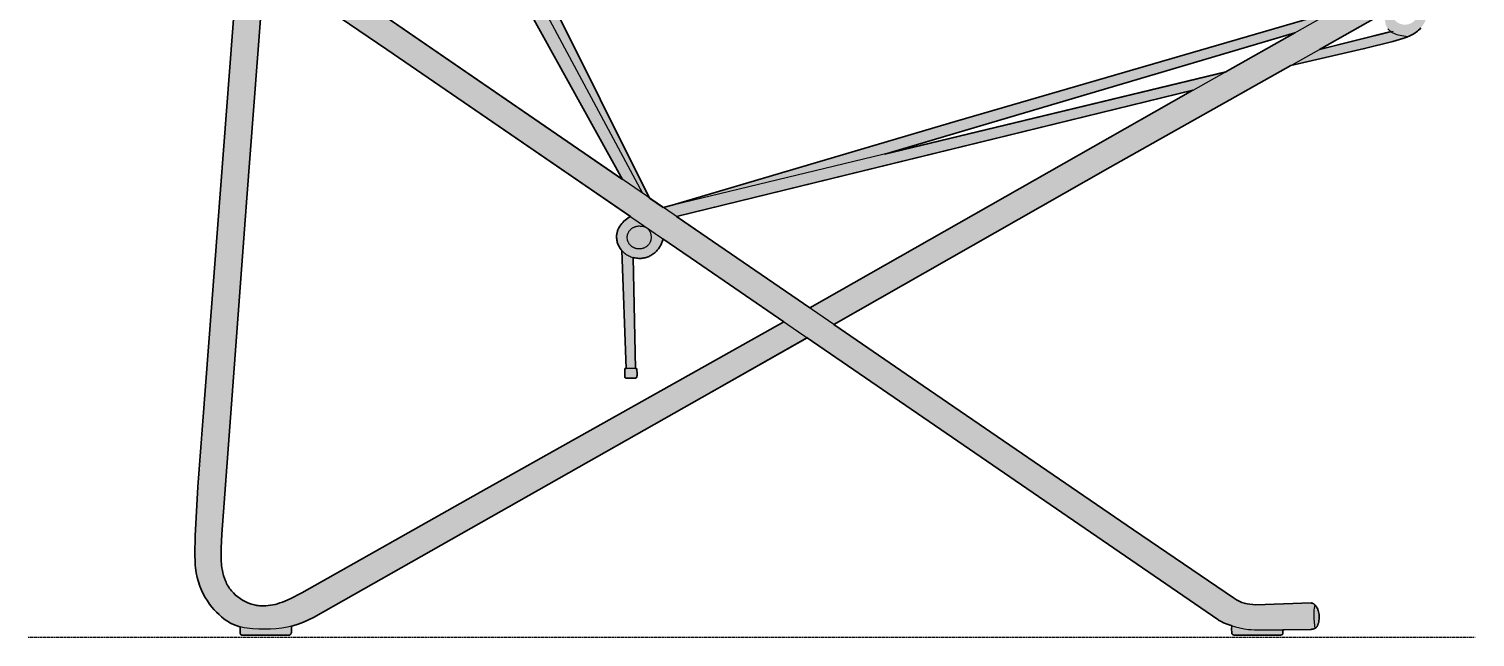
# Model space of a CAD drawing. Header units: millimetres. Extents: x 0 to 1881, y -1115 to 723.
# Drawn here: x 1022 to 1881, y 0 to 361 of the extents above; entities that cross this region are included whole.
import ezdxf

# ---------------------------------------------------------------- set-up
doc = ezdxf.new("R2010")
doc.units = ezdxf.units.MM
doc.linetypes.add('Dots', pattern=[1, 0, -1])
doc.layers.add('Blocks', color=7, linetype='Continuous')
doc.layers.add('Blocks$Fill', color=7, linetype='Continuous', true_color=0xffffff)
for name, color, linetype, lineweight, true_color in [('Blocks$Inner', 7, 'Continuous', 25, 0x007f00), ('Blocks$Outline', 7, 'Continuous', 35, 0xff3f3f), ('Groud', 7, 'Dots', 25, 0x243775)]:
    doc.layers.add(name, color=color, linetype=linetype, lineweight=lineweight, true_color=true_color)

# ---------------------------------------------------------------- blocks, each defined once
blk = doc.blocks.new('PK4 Lounge Chair Side')
at = {"layer": 'Blocks$Fill'}
h = blk.add_hatch(color=256, dxfattribs=at)
h.paths.add_polyline_path([(824.13, 381.38), (840.16, 390.36), (840.68, 390.68), (841.13, 390.99), (841.53, 391.29), (841.88, 391.59), (842.04, 391.73), (842.18, 391.88), (842.31, 392.02), (842.43, 392.16), (842.54, 392.3), (842.64, 392.43), (842.73, 392.57), (842.81, 392.71), (842.88, 392.84), (842.94, 392.97), (842.99, 393.11), (843.04, 393.24), (843.08, 393.37), (843.11, 393.5), (843.14, 393.63), (843.16, 393.76), (843.17, 393.89), (843.18, 394.02), (843.19, 394.27), (843.18, 394.55), (843.15, 394.87), (843.1, 395.21), (843.03, 395.6), (842.94, 396.01), (842.81, 396.46), (842.66, 396.93), (842.49, 397.42), (842.28, 397.94), (842.04, 398.48), (841.76, 399.04), (841.46, 399.62), (841.11, 400.21), (840.73, 400.81), (840.3, 401.43), (839.84, 402.06), (838.91, 403.19), (838.48, 403.66), (838.07, 404.08), (837.68, 404.44), (837.3, 404.75), (837.12, 404.88), (836.94, 405), (836.76, 405.11), (836.58, 405.2), (836.41, 405.29), (836.23, 405.36), (836.06, 405.42), (835.9, 405.47), (835.73, 405.51), (835.56, 405.53), (835.4, 405.55), (835.23, 405.55), (835.07, 405.55), (834.9, 405.54), (834.73, 405.51), (834.57, 405.48), (834.4, 405.44), (834.23, 405.39), (834.07, 405.33), (833.89, 405.26), (773.75, 371.3), (382.15, 256.53), (376.86, 255.26), (368.73, 260.83), (161.27, 676.96), (164.48, 719.35), (164.48, 719.38), (164.48, 719.41), (164.48, 719.44), (164.48, 719.47), (164.48, 719.5), (164.48, 719.53), (164.48, 719.56), (164.47, 719.59), (164.46, 719.62), (164.46, 719.65), (164.45, 719.68), (164.44, 719.71), (164.41, 719.78), (164.39, 719.84), (164.35, 719.91), (164.31, 719.97), (164.27, 720.04), (164.22, 720.11), (164.17, 720.17), (164.12, 720.24), (163.99, 720.38), (163.85, 720.51), (163.69, 720.65), (163.51, 720.78), (163.32, 720.92), (163.12, 721.05), (162.9, 721.18), (162.42, 721.44), (161.89, 721.68), (161.31, 721.9), (160.7, 722.1), (160.05, 722.27), (159.36, 722.41), (158.65, 722.52), (157.91, 722.58), (157.16, 722.61), (154.26, 722.59), (153.6, 722.56), (152.97, 722.5), (152.38, 722.42), (152.1, 722.36), (151.82, 722.3), (151.56, 722.23), (151.31, 722.15), (151.07, 722.06), (150.85, 721.95), (150.74, 721.9), (150.63, 721.84), (150.53, 721.77), (150.43, 721.71), (150.34, 721.64), (150.25, 721.56), (150.16, 721.49), (150.07, 721.41), (149.99, 721.32), (149.91, 721.23), (149.84, 721.14), (149.77, 721.05), (149.7, 720.95), (149.64, 720.84), (149.58, 720.73), (149.52, 720.62), (149.47, 720.5), (149.43, 720.38), (149.38, 720.26), (149.34, 720.13), (149.31, 719.99), (149.28, 719.85), (149.23, 719.56), (147.52, 698.04), (146.86, 698.85), (146.54, 699.22), (146.2, 699.57), (145.83, 699.91), (145.63, 700.07), (145.43, 700.23), (145.21, 700.38), (144.99, 700.52), (144.75, 700.66), (144.5, 700.79), (144.24, 700.91), (143.96, 701.02), (143.67, 701.12), (143.36, 701.21), (143.04, 701.29), (142.7, 701.36), (142.34, 701.42), (141.96, 701.47), (141.56, 701.5), (141.14, 701.52), (140.24, 701.52), (139.25, 701.47), (138.16, 701.35), (137.59, 701.26), (137.01, 701.15), (136.44, 701.02), (135.87, 700.86), (135.31, 700.68), (134.75, 700.48), (134.2, 700.25), (133.65, 700.01), (133.12, 699.74), (132.6, 699.44), (132.09, 699.12), (131.59, 698.78), (131.11, 698.42), (130.65, 698.03), (130.21, 697.62), (129.78, 697.18), (129.38, 696.72), (129.01, 696.24), (128.65, 695.73), (128.32, 695.2), (128.03, 694.64), (127.76, 694.06), (127.52, 693.46), (127.31, 692.83), (127.13, 692.17), (127, 691.49), (126.89, 690.79), (126.83, 690.06), (126.8, 689.31), (126.82, 688.53), (126.88, 687.73), (126.98, 686.9), (127.34, 684.95), (127.83, 682.94), (128.44, 680.89), (129.17, 678.79), (130.95, 674.48), (133.08, 670.02), (138.13, 660.82), (143.8, 651.29), (126.01, 427.66), (106.98, 440.79), (106.79, 440.9), (106.59, 440.99), (106.39, 441.08), (106.18, 441.15), (105.97, 441.2), (105.76, 441.25), (105.54, 441.28), (105.32, 441.29), (105.09, 441.3), (104.86, 441.28), (104.63, 441.26), (104.39, 441.22), (104.15, 441.16), (103.91, 441.09), (103.66, 441.01), (103.41, 440.91), (103.15, 440.79), (102.89, 440.66), (102.63, 440.51), (102.37, 440.35), (102.1, 440.17), (101.55, 439.76), (100.99, 439.29), (100.42, 438.75), (99.84, 438.14), (99.24, 437.46), (98.67, 436.74), (98.15, 436), (97.69, 435.26), (97.28, 434.51), (96.94, 433.78), (96.65, 433.05), (96.53, 432.69), (96.43, 432.33), (96.34, 431.98), (96.27, 431.64), (96.21, 431.3), (96.17, 430.98), (96.15, 430.65), (96.14, 430.34), (96.15, 430.04), (96.18, 429.75), (96.22, 429.47), (96.25, 429.33), (96.28, 429.2), (96.32, 429.07), (96.36, 428.94), (96.41, 428.82), (96.46, 428.69), (96.51, 428.58), (96.57, 428.46), (96.63, 428.35), (96.7, 428.25), (96.77, 428.15), (96.85, 428.05), (96.93, 427.95), (97.02, 427.86), (97.11, 427.77), (97.21, 427.69), (97.31, 427.61), (97.41, 427.54), (124.72, 408.95), (98.79, 60.24), (98.58, 49.02), (98.68, 44.6), (98.79, 42.74), (98.94, 41.12), (99.36, 38.21), (99.95, 35.43), (100.68, 32.79), (101.54, 30.27), (102.51, 27.89), (103.6, 25.63), (104.77, 23.5), (106.02, 21.5), (107.34, 19.62), (108.71, 17.86), (110.11, 16.23), (111.54, 14.72), (112.98, 13.34), (114.41, 12.07), (115.83, 10.92), (117.23, 9.89), (117.92, 9.42), (118.63, 8.97), (119.35, 8.55), (120.08, 8.16), (121.58, 7.46), (123.12, 6.85), (124.71, 6.32), (125.56, 6.09), (125.56, 2.39), (125.57, 2.25), (125.58, 2.18), (125.59, 2.11), (125.6, 2.04), (125.62, 1.97), (125.64, 1.91), (125.66, 1.84), (125.69, 1.78), (125.7, 1.75), (125.72, 1.72), (125.74, 1.69), (125.76, 1.66), (125.78, 1.63), (125.8, 1.6), (125.82, 1.57), (125.85, 1.54), (125.87, 1.51), (125.9, 1.49), (125.93, 1.46), (125.96, 1.44), (125.99, 1.41), (126.03, 1.39), (126.07, 1.37), (126.1, 1.35), (126.14, 1.32), (126.19, 1.3), (126.27, 1.27), (126.37, 1.23), (126.48, 1.21), (126.59, 1.18), (126.72, 1.16), (126.85, 1.15), (126.99, 1.14), (127.15, 1.13), (127.49, 1.14), (154.56, 1.14), (154.61, 1.14), (154.66, 1.15), (154.7, 1.15), (154.75, 1.16), (154.79, 1.17), (154.83, 1.18), (154.88, 1.2), (154.92, 1.21), (154.96, 1.23), (155, 1.24), (155.04, 1.26), (155.08, 1.29), (155.12, 1.31), (155.15, 1.33), (155.19, 1.36), (155.23, 1.39), (155.26, 1.42), (155.33, 1.48), (155.4, 1.55), (155.46, 1.62), (155.52, 1.7), (155.58, 1.79), (155.63, 1.88), (155.68, 1.98), (155.73, 2.08), (155.78, 2.19), (155.82, 2.31), (155.86, 2.42), (155.93, 2.68), (155.98, 2.95), (156.03, 3.24), (156.06, 3.55), (156.08, 3.87), (156.08, 4.21), (156.08, 6.57), (156.82, 6.75), (160.01, 7.72), (163.12, 8.86), (166.13, 10.16), (169.05, 11.62), (320.75, 97.48), (462.31, 177.86), (706.8, 10.12), (707.16, 9.89), (707.94, 9.43), (708.82, 8.97), (709.78, 8.52), (711.92, 7.64), (714.28, 6.82), (714.63, 6.72), (714.58, 4.73), (714.63, 2.7), (714.64, 2.57), (714.65, 2.45), (714.67, 2.34), (714.69, 2.23), (714.71, 2.13), (714.75, 2.04), (714.78, 1.95), (714.8, 1.91), (714.82, 1.87), (714.84, 1.83), (714.86, 1.79), (714.89, 1.75), (714.91, 1.72), (714.94, 1.68), (714.96, 1.65), (714.99, 1.62), (715.02, 1.59), (715.05, 1.56), (715.09, 1.53), (715.12, 1.51), (715.15, 1.48), (715.19, 1.46), (715.23, 1.44), (715.26, 1.41), (715.3, 1.39), (715.39, 1.36), (715.47, 1.32), (715.57, 1.29), (715.67, 1.27), (715.77, 1.24), (715.88, 1.23), (716.12, 1.2), (716.38, 1.18), (716.66, 1.18), (717.29, 1.19), (743.59, 1.2), (743.75, 1.2), (743.9, 1.22), (744.04, 1.24), (744.11, 1.25), (744.18, 1.27), (744.25, 1.28), (744.31, 1.3), (744.37, 1.33), (744.43, 1.35), (744.49, 1.38), (744.55, 1.41), (744.6, 1.45), (744.62, 1.46), (744.65, 1.48), (744.67, 1.5), (744.7, 1.53), (744.72, 1.55), (744.74, 1.57), (744.76, 1.59), (744.78, 1.62), (744.8, 1.65), (744.81, 1.67), (744.83, 1.7), (744.85, 1.73), (744.86, 1.76), (744.88, 1.79), (744.89, 1.82), (744.9, 1.86), (744.91, 1.89), (744.92, 1.93), (744.94, 2), (744.95, 2.08), (744.96, 2.17), (744.96, 2.26), (744.96, 4.26), (761.8, 4.55), (762.3, 4.61), (762.77, 4.7), (763, 4.75), (763.22, 4.81), (763.43, 4.87), (763.63, 4.94), (763.83, 5.02), (764.02, 5.11), (764.2, 5.21), (764.38, 5.32), (764.55, 5.45), (764.71, 5.58), (764.87, 5.72), (765.02, 5.88), (765.16, 6.05), (765.3, 6.24), (765.43, 6.44), (765.55, 6.65), (765.67, 6.89), (765.78, 7.13), (765.88, 7.4), (765.98, 7.68), (766.07, 7.98), (766.15, 8.3), (766.3, 9), (766.43, 9.78), (766.53, 10.65), (766.58, 11.56), (766.57, 12.46), (766.51, 13.34), (766.39, 14.19), (766.22, 15.01), (766, 15.8), (765.87, 16.17), (765.73, 16.54), (765.58, 16.89), (765.42, 17.23), (765.25, 17.56), (765.07, 17.87), (764.89, 18.16), (764.69, 18.44), (764.48, 18.71), (764.27, 18.95), (764.05, 19.18), (763.83, 19.38), (763.59, 19.57), (763.47, 19.66), (763.35, 19.74), (763.23, 19.81), (763.11, 19.88), (762.98, 19.95), (762.85, 20.01), (762.73, 20.06), (762.6, 20.11), (762.47, 20.15), (762.34, 20.18), (762.2, 20.21), (762.07, 20.24), (761.94, 20.25), (761.8, 20.26), (729.03, 19.2), (725.39, 19.5), (723.77, 19.75), (722.98, 19.91), (722.21, 20.11), (721.44, 20.34), (720.67, 20.62), (719.88, 20.93), (719.09, 21.3), (718.27, 21.72), (717.42, 22.19), (715.62, 23.32), (656.33, 63.75), (478.27, 185.75), (749.7, 339.53), (810.26, 353.87), (816.31, 355.67), (818.65, 356.47), (820.48, 357.19), (821.26, 357.56), (822.04, 357.97), (822.8, 358.42), (823.55, 358.92), (824.28, 359.45), (824.99, 360.01), (825.67, 360.62), (826.33, 361.25), (826.95, 361.92), (827.53, 362.61), (828.08, 363.34), (828.58, 364.08), (829.04, 364.85), (829.44, 365.65), (829.79, 366.46), (829.95, 366.87), (830.09, 367.29), (830.21, 367.71), (830.32, 368.13), (830.41, 368.56), (830.49, 368.99), (830.54, 369.43), (830.59, 369.86), (830.61, 370.3), (830.61, 370.74), (830.6, 371.19), (830.57, 371.63), (830.51, 372.08), (830.44, 372.53), (830.35, 372.98), (830.23, 373.43), (830.1, 373.88), (829.94, 374.33), (829.76, 374.78), (829.56, 375.24), (829.33, 375.69), (829.08, 376.14), (828.81, 376.59), (828.51, 377.04), (828.18, 377.48), (827.84, 377.93), (827.46, 378.38), (827.06, 378.82), (826.18, 379.7), (825.18, 380.56)], flags=0)
h.paths.add_polyline_path([(816.98, 377.36), (817.24, 377.35), (817.63, 377.32), (818.01, 377.28), (818.39, 377.22), (818.77, 377.14), (819.14, 377.05), (819.51, 376.94), (819.87, 376.81), (820.23, 376.67), (820.58, 376.52), (820.92, 376.35), (821.25, 376.17), (821.58, 375.98), (821.89, 375.77), (822.19, 375.55), (822.49, 375.32), (822.77, 375.08), (823.03, 374.83), (823.29, 374.58), (823.53, 374.31), (823.75, 374.03), (823.96, 373.74), (824.15, 373.45), (824.33, 373.15), (824.48, 372.84), (824.62, 372.52), (824.74, 372.2), (824.84, 371.87), (824.92, 371.54), (824.97, 371.21), (825.01, 370.86), (825.02, 370.52), (825.01, 370.18), (824.98, 369.84), (824.93, 369.5), (824.87, 369.17), (824.78, 368.85), (824.68, 368.53), (824.57, 368.22), (824.43, 367.92), (824.28, 367.62), (824.12, 367.34), (823.94, 367.06), (823.74, 366.79), (823.53, 366.52), (823.31, 366.27), (823.08, 366.03), (822.83, 365.8), (822.57, 365.58), (822.3, 365.37), (822.01, 365.17), (821.72, 364.98), (821.42, 364.81), (821.1, 364.65), (820.78, 364.5), (820.45, 364.37), (820.11, 364.25), (819.76, 364.14), (819.41, 364.05), (819.04, 363.98), (818.67, 363.92), (818.3, 363.87), (817.92, 363.85), (817.53, 363.84), (817.15, 363.85), (816.77, 363.87), (816.39, 363.92), (816.03, 363.98), (815.66, 364.05), (815.31, 364.14), (814.96, 364.25), (814.62, 364.37), (814.29, 364.5), (813.97, 364.65), (813.65, 364.81), (813.35, 364.98), (813.06, 365.17), (812.77, 365.37), (812.5, 365.58), (812.24, 365.8), (811.99, 366.03), (811.76, 366.27), (811.54, 366.52), (811.33, 366.79), (811.13, 367.06), (810.95, 367.34), (810.79, 367.62), (810.64, 367.92), (810.5, 368.22), (810.39, 368.53), (810.29, 368.85), (810.2, 369.17), (810.14, 369.5), (810.09, 369.84), (810.06, 370.18), (810.05, 370.52), (810.05, 370.7), (810.06, 370.9), (810.11, 371.33), (810.17, 371.79), (810.26, 372.27), (810.36, 372.74), (810.48, 373.19), (810.61, 373.59), (810.68, 373.77), (810.7, 373.83)], flags=0)
h.paths.add_polyline_path([(806, 371.18), (805.78, 368.82), (805.73, 367.61), (805.75, 366.43), (805.79, 365.85), (805.85, 365.28), (805.95, 364.72), (806.07, 364.16), (806.23, 363.62), (806.32, 363.36), (806.43, 363.1), (806.54, 362.84), (806.66, 362.58), (806.79, 362.33), (806.94, 362.08), (807.09, 361.84), (807.26, 361.6), (807.44, 361.36), (807.63, 361.13), (807.84, 360.9), (808.05, 360.68), (808.29, 360.46), (808.53, 360.24), (808.79, 360.03), (809.06, 359.83), (809.21, 359.73), (766.76, 349.12)], flags=0)
h.paths.add_polyline_path([(710.68, 335.68), (508.46, 286.96), (752.04, 359.04)], flags=0)
h.paths.add_polyline_path([(463.89, 195.6), (384.84, 249.79), (691.57, 324.89)], flags=0)
h.paths.add_polyline_path([(140.06, 398.51), (357.39, 249.82), (356.55, 249.38), (355.75, 248.89), (354.97, 248.33), (354.22, 247.73), (353.5, 247.08), (352.82, 246.38), (352.18, 245.64), (351.59, 244.87), (351.05, 244.06), (350.57, 243.23), (350.35, 242.8), (350.15, 242.37), (349.96, 241.93), (349.79, 241.48), (349.64, 241.04), (349.51, 240.59), (349.4, 240.13), (349.3, 239.67), (349.23, 239.22), (349.17, 238.75), (349.14, 238.29), (349.13, 237.83), (349.15, 237.17), (349.2, 236.51), (349.29, 235.87), (349.41, 235.24), (349.57, 234.62), (349.75, 234.01), (349.97, 233.41), (350.22, 232.82), (350.5, 232.25), (350.81, 231.7), (351.14, 231.16), (351.5, 230.64), (351.89, 230.14), (352.26, 229.71), (354.77, 159.55), (354.37, 159.55), (354.3, 159.55), (354.27, 159.56), (354.25, 159.56), (354.24, 159.56), (354.22, 159.55), (354.21, 159.55), (354.19, 159.55), (354.18, 159.55), (354.18, 159.55), (354.18, 159.55), (354.17, 159.54), (354.16, 159.54), (354.16, 159.54), (354.15, 159.54), (354.15, 159.54), (354.15, 159.54), (354.15, 159.54), (354.15, 159.54), (354.15, 159.54), (354.15, 159.54), (354.15, 159.54), (354.15, 159.54), (354.15, 159.54), (354.15, 159.54), (354.15, 159.54), (354.15, 159.54), (354.15, 159.54), (354.15, 159.54), (354.15, 159.54), (354.15, 159.54), (354.15, 159.54), (354.15, 159.54), (354.15, 159.54), (354.15, 159.54), (354.15, 159.54), (354.15, 159.54), (354.15, 159.54), (354.15, 159.54), (354.15, 159.54), (354.15, 159.54), (354.15, 159.54), (354.15, 159.54), (354.15, 159.54), (354.15, 159.54), (354.15, 159.54), (354.15, 159.53), (354.15, 159.53), (354.15, 159.53), (354.15, 159.53), (354.15, 159.53), (354.15, 159.53), (354.15, 159.53), (354.15, 159.53), (354.15, 159.53), (354.14, 159.53), (354.14, 159.53), (354.13, 159.53), (354.13, 159.52), (354.12, 159.52), (354.12, 159.52), (354.12, 159.52), (354.12, 159.52), (354.12, 159.52), (354.12, 159.52), (354.12, 159.52), (354.12, 159.52), (354.12, 159.52), (354.12, 159.52), (354.12, 159.52), (354.12, 159.52), (354.12, 159.52), (354.12, 159.52), (354.11, 159.52), (354.11, 159.52), (354.11, 159.52), (354.11, 159.52), (354.11, 159.51), (354.11, 159.51), (354.11, 159.51), (354.11, 159.51), (354.11, 159.51), (354.11, 159.51), (354.11, 159.51), (354.11, 159.51), (354.1, 159.51), (354.1, 159.51), (354.1, 159.51), (354.1, 159.51), (354.1, 159.51), (354.1, 159.51), (354.1, 159.51), (354.1, 159.51), (354.1, 159.5), (354.1, 159.5), (354.09, 159.49), (354.08, 159.49), (354.08, 159.48), (354.07, 159.47), (354.07, 159.47), (354.06, 159.46), (354.06, 159.45), (354.05, 159.44), (354.05, 159.42), (354.04, 159.4), (354.03, 159.38), (354.02, 159.36), (354.02, 159.33), (354.01, 159.3), (354.01, 159.27), (354.01, 159.24), (354.01, 159.16), (353.97, 155.3), (353.98, 154.77), (353.99, 154.6), (354, 154.55), (354, 154.53), (354, 154.52), (354.01, 154.51), (354.03, 154.45), (354.05, 154.39), (354.07, 154.33), (354.1, 154.28), (354.11, 154.25), (354.13, 154.23), (354.14, 154.2), (354.16, 154.18), (354.18, 154.15), (354.2, 154.13), (354.22, 154.11), (354.24, 154.09), (354.26, 154.07), (354.28, 154.05), (354.31, 154.03), (354.34, 154.01), (354.36, 153.99), (354.39, 153.98), (354.42, 153.96), (354.45, 153.95), (354.49, 153.94), (354.52, 153.93), (354.56, 153.92), (354.6, 153.91), (354.64, 153.9), (354.68, 153.9), (354.72, 153.89), (354.77, 153.89), (360.35, 153.9), (360.43, 153.9), (360.51, 153.91), (360.54, 153.92), (360.58, 153.92), (360.62, 153.93), (360.65, 153.94), (360.69, 153.95), (360.72, 153.96), (360.76, 153.97), (360.79, 153.99), (360.81, 154), (360.82, 154.01), (360.86, 154.02), (360.87, 154.04), (360.89, 154.05), (360.9, 154.06), (360.92, 154.07), (360.93, 154.08), (360.95, 154.1), (360.97, 154.13), (361, 154.16), (361.03, 154.19), (361.05, 154.23), (361.08, 154.27), (361.1, 154.32), (361.12, 154.36), (361.15, 154.42), (361.17, 154.47), (361.2, 154.59), (361.22, 154.66), (361.24, 154.75), (361.26, 154.94), (361.29, 155.45), (361.29, 156.71), (361.25, 158.63), (361.25, 158.81), (361.25, 158.89), (361.24, 158.97), (361.23, 159.04), (361.22, 159.1), (361.21, 159.16), (361.2, 159.22), (361.18, 159.27), (361.17, 159.29), (361.16, 159.31), (361.15, 159.33), (361.14, 159.35), (361.13, 159.36), (361.13, 159.37), (361.13, 159.37), (361.13, 159.37), (361.13, 159.37), (361.13, 159.37), (361.13, 159.37), (361.12, 159.38), (361.12, 159.38), (361.12, 159.38), (361.12, 159.38), (361.12, 159.38), (361.12, 159.39), (361.11, 159.4), (361.09, 159.42), (361.08, 159.44), (361.07, 159.45), (361.06, 159.46), (361.05, 159.46), (361.05, 159.47), (361.04, 159.47), (361.03, 159.48), (361.02, 159.49), (361.01, 159.5), (360.99, 159.51), (360.98, 159.52), (360.96, 159.52), (360.95, 159.53), (360.93, 159.54), (360.91, 159.54), (360.9, 159.55), (360.88, 159.55), (360.86, 159.56), (360.84, 159.56), (360.83, 159.57), (360.81, 159.57), (360.77, 159.57), (360.73, 159.57), (360.69, 159.57), (360.65, 159.57), (360.57, 159.57), (360.41, 159.55), (358.96, 225.53), (359.56, 225.38), (360.23, 225.23), (360.92, 225.12), (361.62, 225.04), (362.32, 224.99), (363.04, 224.97), (363.67, 224.99), (364.3, 225.03), (364.92, 225.11), (365.53, 225.22), (366.14, 225.36), (366.73, 225.53), (367.31, 225.72), (367.88, 225.94), (368.44, 226.18), (368.99, 226.45), (369.52, 226.74), (370.05, 227.06), (370.55, 227.39), (371.05, 227.75), (371.52, 228.12), (371.99, 228.51), (372.43, 228.93), (372.86, 229.35), (373.27, 229.8), (373.66, 230.25), (374.03, 230.73), (374.39, 231.21), (374.72, 231.71), (375.03, 232.21), (375.32, 232.73), (375.59, 233.26), (375.84, 233.79), (376.06, 234.33), (376.26, 234.88), (376.44, 235.43), (376.59, 235.99), (376.72, 236.56), (448.51, 187.32), (155.14, 22.68), (152.05, 21.32), (150.57, 20.75), (149.14, 20.25), (147.73, 19.81), (146.34, 19.45), (144.95, 19.16), (143.56, 18.92), (142.16, 18.75), (140.74, 18.64), (139.29, 18.58), (137.8, 18.59), (137.04, 18.62), (136.27, 18.68), (135.5, 18.78), (134.72, 18.91), (133.93, 19.08), (133.15, 19.28), (132.36, 19.5), (131.58, 19.76), (130.02, 20.37), (128.48, 21.08), (126.98, 21.91), (125.51, 22.84), (124.11, 23.87), (122.77, 24.99), (121.51, 26.2), (120.91, 26.83), (120.33, 27.49), (119.78, 28.17), (119.26, 28.86), (118.77, 29.57), (118.3, 30.3), (117.87, 31.05), (117.47, 31.81), (117.1, 32.59), (116.77, 33.39), (116.19, 34.97), (115.7, 36.53), (115.29, 38.08), (114.96, 39.62), (114.7, 41.16), (114.5, 42.71), (114.27, 45.9), (114.22, 49.26), (114.3, 52.87), (114.63, 61.16), (129.42, 260.91)], flags=0)
h.paths.add_polyline_path([(157.47, 626.75), (352.74, 271.8), (141.58, 416.92)], flags=0)
h.paths.add_polyline_path([(158.37, 638.66), (160.19, 662.76), (284.08, 412.71)], flags=0)
h.paths.add_polyline_path([(132.76, 689.32), (132.77, 689.67), (132.8, 690.02), (132.84, 690.37), (132.9, 690.71), (132.98, 691.04), (133.07, 691.37), (133.18, 691.69), (133.31, 692), (133.44, 692.31), (133.6, 692.6), (133.76, 692.89), (133.95, 693.17), (134.14, 693.44), (134.34, 693.7), (134.56, 693.95), (134.79, 694.19), (135.03, 694.42), (135.28, 694.64), (135.55, 694.84), (135.82, 695.04), (136.1, 695.22), (136.39, 695.38), (136.69, 695.53), (136.99, 695.67), (137.31, 695.8), (137.63, 695.9), (137.96, 696), (138.3, 696.07), (138.64, 696.13), (138.98, 696.18), (139.34, 696.2), (139.69, 696.21), (140.05, 696.2), (140.4, 696.18), (140.75, 696.13), (141.1, 696.07), (141.43, 696), (141.77, 695.9), (142.09, 695.8), (142.41, 695.67), (142.73, 695.53), (143.03, 695.38), (143.33, 695.22), (143.61, 695.04), (143.89, 694.84), (144.16, 694.64), (144.42, 694.42), (144.67, 694.19), (144.9, 693.95), (145.13, 693.7), (145.34, 693.44), (145.54, 693.17), (145.73, 692.89), (145.9, 692.6), (146.06, 692.31), (146.2, 692), (146.33, 691.69), (146.45, 691.37), (146.54, 691.04), (146.62, 690.71), (146.69, 690.37), (146.73, 690.02), (146.76, 689.67), (146.77, 689.32), (146.76, 688.96), (146.73, 688.61), (146.69, 688.27), (146.62, 687.93), (146.54, 687.59), (146.45, 687.27), (146.33, 686.95), (146.2, 686.63), (146.06, 686.33), (145.9, 686.03), (145.73, 685.74), (145.54, 685.46), (145.34, 685.19), (145.13, 684.93), (144.9, 684.68), (144.67, 684.44), (144.42, 684.21), (144.16, 684), (143.89, 683.79), (143.61, 683.6), (143.33, 683.42), (143.03, 683.25), (142.73, 683.1), (142.41, 682.96), (142.09, 682.84), (141.77, 682.73), (141.43, 682.64), (141.1, 682.56), (140.75, 682.5), (140.4, 682.46), (140.05, 682.43), (139.69, 682.42), (139.34, 682.43), (138.98, 682.46), (138.64, 682.5), (138.3, 682.56), (137.96, 682.64), (137.63, 682.73), (137.31, 682.84), (136.99, 682.96), (136.69, 683.1), (136.39, 683.25), (136.1, 683.42), (135.82, 683.6), (135.55, 683.79), (135.28, 684), (135.03, 684.21), (134.79, 684.44), (134.56, 684.68), (134.34, 684.93), (134.14, 685.19), (133.95, 685.46), (133.76, 685.74), (133.6, 686.03), (133.44, 686.33), (133.31, 686.63), (133.18, 686.95), (133.07, 687.27), (132.98, 687.59), (132.9, 687.93), (132.84, 688.27), (132.8, 688.61), (132.77, 688.96)], flags=0)
h.paths.add_polyline_path([(138.61, 674.85), (138.62, 674.85), (139.13, 674.83), (139.64, 674.84), (140.15, 674.89), (140.64, 674.96), (141.13, 675.07), (141.61, 675.19), (142.09, 675.34), (142.56, 675.51), (143.03, 675.7), (143.96, 676.11), (145.85, 677.07), (144.76, 663.34)], flags=0)
at = {"layer": 'Blocks$Inner'}
for p, q in [((299.67, 384.81), (364.54, 263.71)), ((550.4, 306.38), (773.75, 371.3)), ((710.87, 335.73), (376.86, 255.26)), ((368.73, 260.83), (339.45, 319.5)), ((384.84, 249.79), (691.8, 324.95)), ((463.89, 195.6), (668.52, 311.87)), ((642.46, 279.22), (478.27, 185.75)), ((357.39, 249.82), (356.55, 249.38)), ((376.59, 235.99), (376.72, 236.56)), ((352.26, 229.71), (354.77, 159.55)), ((360.41, 159.55), (358.96, 225.53)), ((125.56, 2.66), (125.56, 6.09)), ((156.08, 6.57), (156.08, 4.21)), ((714.58, 4.73), (714.63, 6.72)), ((744.96, 4.26), (744.96, 2.26))]:
    blk.add_line(p, q, dxfattribs=at)
for points in [[(339.45, 319.5), (255.77, 487.05), (161.23, 677.04)], [(352.77, 271.75), (272.54, 416.88), (175.6, 593.72), (157.42, 626.83)], [(97.41, 427.54), (212.64, 349.11), (396.61, 222.92), (551.92, 116.4), (706.47, 10.35), (706.8, 10.12), (707.16, 9.89), (707.94, 9.43), (708.82, 8.97), (709.78, 8.52), (711.92, 7.64), (714.28, 6.82), (716.81, 6.07), (719.42, 5.43), (722.04, 4.92), (724.61, 4.55), (726.13, 4.42), (728.13, 4.33), (733.25, 4.23), (745.72, 4.26), (761.8, 4.55), (762.3, 4.61), (762.77, 4.7), (763, 4.75), (763.22, 4.81), (763.43, 4.87), (763.63, 4.94), (763.83, 5.02), (764.02, 5.11), (764.2, 5.21), (764.38, 5.32), (764.55, 5.45), (764.71, 5.58), (764.87, 5.72), (765.02, 5.88), (765.16, 6.05), (765.3, 6.24), (765.43, 6.44), (765.55, 6.65), (765.67, 6.89), (765.78, 7.13), (765.88, 7.4), (765.98, 7.68), (766.07, 7.98), (766.15, 8.3), (766.3, 9), (766.43, 9.78), (766.53, 10.65), (766.58, 11.56), (766.57, 12.46), (766.51, 13.34), (766.39, 14.19), (766.22, 15.01), (766, 15.8), (765.87, 16.17), (765.73, 16.54), (765.58, 16.89), (765.42, 17.23), (765.25, 17.56), (765.07, 17.87), (764.89, 18.16), (764.69, 18.44), (764.48, 18.71), (764.27, 18.95), (764.05, 19.18), (763.83, 19.38), (763.59, 19.57), (763.47, 19.66), (763.35, 19.74), (763.23, 19.81), (763.11, 19.88), (762.98, 19.95), (762.85, 20.01), (762.73, 20.06), (762.6, 20.11), (762.47, 20.15), (762.34, 20.18), (762.2, 20.21), (762.07, 20.24), (761.94, 20.25), (761.8, 20.26), (729.03, 19.2), (725.39, 19.5), (723.77, 19.75), (722.98, 19.91), (722.21, 20.11), (721.44, 20.34), (720.67, 20.62), (719.88, 20.93), (719.09, 21.3), (718.27, 21.72), (717.42, 22.19), (715.62, 23.32), (656.33, 63.75), (531.34, 149.36), (356.83, 268.99), (152.74, 409.23)], [(462.33, 177.88), (320.75, 97.48), (169.05, 11.62), (166.13, 10.16), (163.12, 8.86), (160.01, 7.72), (156.82, 6.75), (153.55, 5.95), (150.23, 5.34), (146.85, 4.92), (143.44, 4.7), (136.52, 4.65), (133.06, 4.84), (131.34, 5.01), (129.65, 5.23), (127.97, 5.52), (126.32, 5.89), (124.71, 6.32), (123.12, 6.85), (121.58, 7.46), (120.08, 8.16), (119.35, 8.55), (118.63, 8.97), (117.92, 9.42), (117.23, 9.89), (115.83, 10.92), (114.41, 12.07), (112.98, 13.34), (111.54, 14.72), (110.11, 16.23), (108.71, 17.86), (107.34, 19.62), (106.02, 21.5), (104.77, 23.5), (103.6, 25.63), (102.51, 27.89), (101.54, 30.27), (100.68, 32.79), (99.95, 35.43), (99.36, 38.21), (98.94, 41.12), (98.79, 42.74), (98.68, 44.6), (98.58, 49.02), (98.79, 60.24), (100.41, 89.21), (104.93, 149.05), (124.72, 408.96)], [(668.52, 311.87), (833.89, 405.26)], [(838.92, 389.7), (642.46, 279.22)], [(448.54, 187.34), (268.53, 86.19), (162.19, 26.37), (155.14, 22.68), (152.05, 21.32), (150.57, 20.75), (149.14, 20.25), (147.73, 19.81), (146.34, 19.45), (144.95, 19.16), (143.56, 18.92), (142.16, 18.75), (140.74, 18.64), (139.29, 18.58), (137.8, 18.59), (137.04, 18.62), (136.27, 18.68), (135.5, 18.78), (134.72, 18.91), (133.93, 19.08), (133.15, 19.28), (132.36, 19.5), (131.58, 19.76), (130.02, 20.37), (128.48, 21.08), (126.98, 21.91), (125.51, 22.84), (124.11, 23.87), (122.77, 24.99), (121.51, 26.2), (120.91, 26.83), (120.33, 27.49), (119.78, 28.17), (119.26, 28.86), (118.77, 29.57), (118.3, 30.3), (117.87, 31.05), (117.47, 31.81), (117.1, 32.59), (116.77, 33.39), (116.19, 34.97), (115.7, 36.53), (115.29, 38.08), (114.96, 39.62), (114.7, 41.16), (114.5, 42.71), (114.27, 45.9), (114.22, 49.26), (114.3, 52.87), (114.63, 61.16), (129.42, 260.91), (140.06, 398.51)], [(749.58, 339.5), (793.61, 349.6), (810.26, 353.87), (816.31, 355.67), (818.65, 356.47), (820.48, 357.19), (821.26, 357.56), (822.04, 357.97), (822.8, 358.42), (823.55, 358.92), (824.28, 359.45), (824.99, 360.01), (825.67, 360.62), (826.33, 361.25), (826.95, 361.92)], [(807.44, 361.36), (807.63, 361.13), (807.84, 360.9), (808.05, 360.68), (808.29, 360.46), (808.53, 360.24), (808.79, 360.03), (809.06, 359.83), (809.35, 359.63), (809.65, 359.43), (810.31, 359.06), (811.03, 358.71), (811.81, 358.38), (812.67, 358.07), (813.6, 357.79), (814.61, 357.54), (815.7, 357.31), (816.87, 357.11), (819.46, 356.79)], [(752.04, 359.04), (508.45, 286.96)], [(766.58, 349.07), (810.56, 360.06)], [(382.15, 256.53), (550.4, 306.38)], [(356.55, 249.38), (355.75, 248.89), (354.97, 248.33), (354.22, 247.73), (353.5, 247.08), (352.82, 246.38), (352.18, 245.64), (351.59, 244.87), (351.05, 244.06), (350.57, 243.23), (350.35, 242.8), (350.15, 242.37), (349.96, 241.93), (349.79, 241.48), (349.64, 241.04), (349.51, 240.59), (349.4, 240.13), (349.3, 239.67), (349.23, 239.22), (349.17, 238.75), (349.14, 238.29), (349.13, 237.83), (349.15, 237.17), (349.2, 236.51), (349.29, 235.87), (349.41, 235.24), (349.57, 234.62), (349.75, 234.01), (349.97, 233.41), (350.22, 232.82), (350.5, 232.25), (350.81, 231.7), (351.14, 231.16), (351.5, 230.64), (351.89, 230.14), (352.31, 229.65), (352.74, 229.18), (353.2, 228.74), (353.69, 228.31), (354.19, 227.91), (354.72, 227.52), (355.26, 227.17), (355.83, 226.83), (356.41, 226.52), (357.01, 226.24), (357.62, 225.98), (358.26, 225.75), (358.9, 225.55), (359.56, 225.38), (360.23, 225.23), (360.92, 225.12), (361.62, 225.04), (362.32, 224.99), (363.04, 224.97), (363.67, 224.99), (364.3, 225.03), (364.92, 225.11), (365.53, 225.22), (366.14, 225.36), (366.73, 225.53), (367.31, 225.72), (367.88, 225.94), (368.44, 226.18), (368.99, 226.45), (369.52, 226.74), (370.05, 227.06), (370.55, 227.39), (371.05, 227.75), (371.52, 228.12), (371.99, 228.51), (372.43, 228.93), (372.86, 229.35), (373.27, 229.8), (373.66, 230.25), (374.03, 230.73), (374.39, 231.21), (374.72, 231.71), (375.03, 232.21), (375.32, 232.73), (375.59, 233.26), (375.84, 233.79), (376.06, 234.33), (376.26, 234.88), (376.44, 235.43), (376.59, 235.99)], [(763.94, 19.28), (763.56, 17.25), (763.42, 16.05), (763.34, 14.62), (763.33, 12.88), (763.41, 10.76), (763.94, 5.07)], [(156.08, 4.21), (156.08, 3.87), (156.06, 3.55), (156.03, 3.24), (155.98, 2.95), (155.93, 2.68), (155.86, 2.42), (155.82, 2.31), (155.78, 2.19), (155.73, 2.08), (155.68, 1.98), (155.63, 1.88), (155.58, 1.79), (155.52, 1.7), (155.46, 1.62), (155.4, 1.55), (155.33, 1.48), (155.26, 1.42), (155.23, 1.39), (155.19, 1.36), (155.15, 1.33), (155.12, 1.31), (155.08, 1.29), (155.04, 1.26), (155, 1.24), (154.96, 1.23), (154.92, 1.21), (154.88, 1.2), (154.83, 1.18), (154.79, 1.17), (154.75, 1.16), (154.7, 1.15), (154.66, 1.15), (154.61, 1.14), (154.56, 1.14), (154.52, 1.14), (127.49, 1.14), (127.15, 1.13), (126.99, 1.14), (126.85, 1.15), (126.72, 1.16), (126.59, 1.18), (126.48, 1.21), (126.37, 1.23), (126.27, 1.27), (126.19, 1.3), (126.14, 1.32), (126.1, 1.35), (126.07, 1.37), (126.03, 1.39), (125.99, 1.41), (125.96, 1.44), (125.93, 1.46), (125.9, 1.49), (125.87, 1.51), (125.85, 1.54), (125.82, 1.57), (125.8, 1.6), (125.78, 1.63), (125.76, 1.66), (125.74, 1.69), (125.72, 1.72), (125.7, 1.75), (125.69, 1.78), (125.66, 1.84), (125.64, 1.91), (125.62, 1.97), (125.6, 2.04), (125.59, 2.11), (125.58, 2.18), (125.57, 2.25), (125.56, 2.39), (125.56, 2.66)], [(744.96, 2.26), (744.96, 2.17), (744.95, 2.08), (744.94, 2), (744.92, 1.93), (744.91, 1.89), (744.9, 1.86), (744.89, 1.82), (744.88, 1.79), (744.86, 1.76), (744.85, 1.73), (744.83, 1.7), (744.81, 1.67), (744.8, 1.65), (744.78, 1.62), (744.76, 1.59), (744.74, 1.57), (744.72, 1.55), (744.7, 1.53), (744.67, 1.5), (744.65, 1.48), (744.62, 1.46), (744.6, 1.45), (744.55, 1.41), (744.49, 1.38), (744.43, 1.35), (744.37, 1.33), (744.31, 1.3), (744.25, 1.28), (744.18, 1.27), (744.11, 1.25), (744.04, 1.24), (743.9, 1.22), (743.75, 1.2), (743.59, 1.2), (743.28, 1.19), (717.29, 1.19), (716.66, 1.18), (716.38, 1.18), (716.12, 1.2), (715.88, 1.23), (715.77, 1.24), (715.67, 1.27), (715.57, 1.29), (715.47, 1.32), (715.39, 1.36), (715.3, 1.39), (715.26, 1.41), (715.23, 1.44), (715.19, 1.46), (715.15, 1.48), (715.12, 1.51), (715.09, 1.53), (715.05, 1.56), (715.02, 1.59), (714.99, 1.62), (714.96, 1.65), (714.94, 1.68), (714.91, 1.72), (714.89, 1.75), (714.86, 1.79), (714.84, 1.83), (714.82, 1.87), (714.8, 1.91), (714.78, 1.95), (714.75, 2.04), (714.71, 2.13), (714.69, 2.23), (714.67, 2.34), (714.65, 2.45), (714.64, 2.57), (714.63, 2.7), (714.58, 4.73)]]:
    blk.add_lwpolyline(points, dxfattribs=at)
for points in [[(362.58, 244.24), (363.24, 244.22), (363.89, 244.18), (364.53, 244.11), (364.85, 244.05), (365.16, 243.99), (365.46, 243.91), (365.76, 243.82), (366.05, 243.72), (366.33, 243.6), (366.6, 243.47), (366.86, 243.32), (367.11, 243.16), (367.23, 243.07), (367.35, 242.98), (367.49, 242.86), (367.63, 242.73), (367.76, 242.6), (367.88, 242.46), (368.13, 242.17), (368.35, 241.87), (368.56, 241.55), (368.75, 241.21), (368.92, 240.86), (369.08, 240.5), (369.22, 240.13), (369.33, 239.75), (369.44, 239.37), (369.52, 238.98), (369.58, 238.58), (369.63, 238.19), (369.66, 237.8), (369.67, 237.41), (369.66, 237.06), (369.63, 236.71), (369.59, 236.37), (369.52, 236.03), (369.44, 235.7), (369.35, 235.38), (369.24, 235.06), (369.11, 234.75), (368.97, 234.45), (368.81, 234.15), (368.64, 233.87), (368.46, 233.59), (368.26, 233.32), (368.05, 233.06), (367.83, 232.82), (367.59, 232.58), (367.35, 232.35), (367.09, 232.14), (366.82, 231.93), (366.54, 231.74), (366.26, 231.57), (365.96, 231.4), (365.65, 231.25), (365.34, 231.11), (365.02, 230.99), (364.69, 230.89), (364.35, 230.79), (364.01, 230.72), (363.66, 230.66), (363.3, 230.61), (362.94, 230.59), (362.58, 230.58), (362.22, 230.59), (361.86, 230.61), (361.5, 230.66), (361.15, 230.72), (360.81, 230.79), (360.47, 230.89), (360.14, 230.99), (359.82, 231.11), (359.51, 231.25), (359.2, 231.4), (358.91, 231.57), (358.62, 231.74), (358.34, 231.93), (358.07, 232.14), (357.81, 232.35), (357.57, 232.58), (357.33, 232.82), (357.11, 233.06), (356.9, 233.32), (356.7, 233.59), (356.52, 233.87), (356.35, 234.15), (356.19, 234.45), (356.05, 234.75), (355.92, 235.06), (355.81, 235.38), (355.72, 235.7), (355.64, 236.03), (355.57, 236.37), (355.53, 236.71), (355.5, 237.06), (355.49, 237.41), (355.5, 237.76), (355.53, 238.1), (355.57, 238.45), (355.64, 238.78), (355.72, 239.11), (355.81, 239.44), (355.92, 239.75), (356.05, 240.06), (356.19, 240.37), (356.35, 240.66), (356.52, 240.95), (356.7, 241.22), (356.9, 241.49), (357.11, 241.75), (357.33, 242), (357.57, 242.24), (357.81, 242.46), (358.07, 242.68), (358.34, 242.88), (358.62, 243.07), (358.91, 243.25), (359.2, 243.41), (359.51, 243.56), (359.82, 243.7), (360.14, 243.82), (360.47, 243.93), (360.81, 244.02), (361.15, 244.1), (361.5, 244.16), (361.86, 244.2), (362.22, 244.23)], [(354.77, 153.89), (360.18, 153.9), (360.35, 153.9), (360.43, 153.9), (360.51, 153.91), (360.54, 153.92), (360.58, 153.92), (360.62, 153.93), (360.65, 153.94), (360.69, 153.95), (360.72, 153.96), (360.76, 153.97), (360.79, 153.99), (360.81, 154), (360.82, 154.01), (360.86, 154.02), (360.87, 154.04), (360.89, 154.05), (360.9, 154.06), (360.92, 154.07), (360.93, 154.08), (360.95, 154.1), (360.97, 154.13), (361, 154.16), (361.03, 154.19), (361.05, 154.23), (361.08, 154.27), (361.1, 154.32), (361.12, 154.36), (361.15, 154.42), (361.17, 154.47), (361.2, 154.59), (361.22, 154.66), (361.24, 154.75), (361.26, 154.94), (361.29, 155.45), (361.29, 156.71), (361.25, 158.63), (361.25, 158.81), (361.25, 158.89), (361.24, 158.97), (361.23, 159.04), (361.22, 159.1), (361.21, 159.16), (361.2, 159.22), (361.18, 159.27), (361.17, 159.29), (361.16, 159.31), (361.15, 159.33), (361.14, 159.35), (361.13, 159.36), (361.13, 159.37), (361.13, 159.37), (361.13, 159.37), (361.13, 159.37), (361.13, 159.37), (361.13, 159.37), (361.13, 159.37), (361.13, 159.37), (361.13, 159.37), (361.12, 159.38), (361.12, 159.38), (361.12, 159.38), (361.12, 159.38), (361.12, 159.38), (361.12, 159.39), (361.11, 159.4), (361.09, 159.42), (361.08, 159.44), (361.07, 159.45), (361.06, 159.46), (361.05, 159.46), (361.05, 159.47), (361.04, 159.47), (361.03, 159.48), (361.02, 159.49), (361.01, 159.5), (360.99, 159.51), (360.98, 159.52), (360.96, 159.52), (360.95, 159.53), (360.93, 159.54), (360.91, 159.54), (360.9, 159.55), (360.88, 159.55), (360.86, 159.56), (360.84, 159.56), (360.83, 159.57), (360.81, 159.57), (360.77, 159.57), (360.73, 159.57), (360.69, 159.57), (360.65, 159.57), (360.57, 159.57), (360.41, 159.55), (354.37, 159.55), (354.3, 159.55), (354.27, 159.56), (354.25, 159.56), (354.24, 159.56), (354.22, 159.55), (354.21, 159.55), (354.19, 159.55), (354.18, 159.55), (354.18, 159.55), (354.18, 159.55), (354.17, 159.54), (354.16, 159.54), (354.16, 159.54), (354.15, 159.54), (354.15, 159.54), (354.15, 159.54), (354.15, 159.54), (354.15, 159.54), (354.15, 159.54), (354.15, 159.54), (354.15, 159.54), (354.15, 159.54), (354.15, 159.54), (354.15, 159.54), (354.15, 159.54), (354.15, 159.54), (354.15, 159.54), (354.15, 159.54), (354.15, 159.54), (354.15, 159.54), (354.15, 159.54), (354.15, 159.54), (354.15, 159.54), (354.15, 159.54), (354.15, 159.54), (354.15, 159.54), (354.15, 159.54), (354.15, 159.54), (354.15, 159.54), (354.15, 159.54), (354.15, 159.54), (354.15, 159.54), (354.15, 159.54), (354.15, 159.54), (354.15, 159.54), (354.15, 159.53), (354.15, 159.53), (354.15, 159.53), (354.15, 159.53), (354.15, 159.53), (354.15, 159.53), (354.15, 159.53), (354.15, 159.53), (354.15, 159.53), (354.14, 159.53), (354.14, 159.53), (354.13, 159.53), (354.13, 159.52), (354.12, 159.52), (354.12, 159.52), (354.12, 159.52), (354.12, 159.52), (354.12, 159.52), (354.12, 159.52), (354.12, 159.52), (354.12, 159.52), (354.12, 159.52), (354.12, 159.52), (354.12, 159.52), (354.12, 159.52), (354.12, 159.52), (354.12, 159.52), (354.12, 159.52), (354.11, 159.52), (354.11, 159.52), (354.11, 159.52), (354.11, 159.52), (354.11, 159.51), (354.11, 159.51), (354.11, 159.51), (354.11, 159.51), (354.11, 159.51), (354.11, 159.51), (354.11, 159.51), (354.11, 159.51), (354.1, 159.51), (354.1, 159.51), (354.1, 159.51), (354.1, 159.51), (354.1, 159.51), (354.1, 159.51), (354.1, 159.51), (354.1, 159.51), (354.1, 159.5), (354.1, 159.5), (354.09, 159.49), (354.08, 159.49), (354.08, 159.48), (354.07, 159.47), (354.07, 159.47), (354.06, 159.46), (354.06, 159.45), (354.05, 159.44), (354.05, 159.42), (354.04, 159.4), (354.03, 159.38), (354.02, 159.36), (354.02, 159.33), (354.01, 159.3), (354.01, 159.27), (354.01, 159.24), (354.01, 159.16), (353.97, 156.79), (353.97, 155.3), (353.98, 154.77), (353.99, 154.6), (354, 154.55), (354, 154.53), (354, 154.52), (354.01, 154.51), (354.03, 154.45), (354.05, 154.39), (354.07, 154.33), (354.1, 154.28), (354.11, 154.25), (354.13, 154.23), (354.14, 154.2), (354.16, 154.18), (354.18, 154.15), (354.2, 154.13), (354.22, 154.11), (354.24, 154.09), (354.26, 154.07), (354.28, 154.05), (354.31, 154.03), (354.34, 154.01), (354.36, 153.99), (354.39, 153.98), (354.42, 153.96), (354.45, 153.95), (354.49, 153.94), (354.52, 153.93), (354.56, 153.92), (354.6, 153.91), (354.64, 153.9), (354.68, 153.9), (354.72, 153.89)]]:
    blk.add_lwpolyline(points, close=True, dxfattribs=at)
at = {"layer": 'Blocks$Outline'}
for points in [[(368.73, 260.83), (339.45, 319.5), (255.77, 487.05), (161.27, 676.96)], [(157.47, 626.75), (175.6, 593.72), (272.54, 416.88), (352.74, 271.8)], [(352.74, 271.8), (152.74, 409.23), (141.58, 416.92)], [(124.72, 408.95), (104.93, 149.05), (100.41, 89.21), (98.79, 60.24), (98.58, 49.02), (98.68, 44.6), (98.79, 42.74), (98.94, 41.12), (99.36, 38.21), (99.95, 35.43), (100.68, 32.79), (101.54, 30.27), (102.51, 27.89), (103.6, 25.63), (104.77, 23.5), (106.02, 21.5), (107.34, 19.62), (108.71, 17.86), (110.11, 16.23), (111.54, 14.72), (112.98, 13.34), (114.41, 12.07), (115.83, 10.92), (117.23, 9.89), (117.92, 9.42), (118.63, 8.97), (119.35, 8.55), (120.08, 8.16), (121.58, 7.46), (123.12, 6.85), (124.71, 6.32), (125.56, 6.09)], [(448.51, 187.32), (268.53, 86.19), (162.19, 26.37), (155.14, 22.68), (152.05, 21.32), (150.57, 20.75), (149.14, 20.25), (147.73, 19.81), (146.34, 19.45), (144.95, 19.16), (143.56, 18.92), (142.16, 18.75), (140.74, 18.64), (139.29, 18.58), (137.8, 18.59), (137.04, 18.62), (136.27, 18.68), (135.5, 18.78), (134.72, 18.91), (133.93, 19.08), (133.15, 19.28), (132.36, 19.5), (131.58, 19.76), (130.02, 20.37), (128.48, 21.08), (126.98, 21.91), (125.51, 22.84), (124.11, 23.87), (122.77, 24.99), (121.51, 26.2), (120.91, 26.83), (120.33, 27.49), (119.78, 28.17), (119.26, 28.86), (118.77, 29.57), (118.3, 30.3), (117.87, 31.05), (117.47, 31.81), (117.1, 32.59), (116.77, 33.39), (116.19, 34.97), (115.7, 36.53), (115.29, 38.08), (114.96, 39.62), (114.7, 41.16), (114.5, 42.71), (114.27, 45.9), (114.22, 49.26), (114.3, 52.87), (114.63, 61.16), (129.42, 260.91), (140.06, 398.51)], [(140.06, 398.51), (212.64, 349.11), (357.39, 249.82)], [(749.7, 339.53), (793.61, 349.6), (810.26, 353.87), (816.31, 355.67), (818.65, 356.47), (820.48, 357.19), (821.26, 357.56), (822.04, 357.97), (822.8, 358.42), (823.55, 358.92), (824.28, 359.45), (824.99, 360.01), (825.67, 360.62), (826.33, 361.25), (826.95, 361.92)], [(773.75, 371.3), (550.4, 306.38), (382.15, 256.53)], [(766.76, 349.12), (806, 371.18)], [(807.44, 361.36), (807.63, 361.13), (807.84, 360.9), (808.05, 360.68), (808.29, 360.46), (808.53, 360.24), (808.79, 360.03), (809.06, 359.83), (809.21, 359.73)], [(508.46, 286.96), (752.04, 359.04)], [(752.04, 359.04), (710.68, 335.68)], [(809.21, 359.73), (766.76, 349.12)], [(478.27, 185.75), (642.46, 279.22), (749.7, 339.53)], [(710.68, 335.68), (508.46, 286.96)], [(384.84, 249.79), (691.57, 324.89)], [(691.57, 324.89), (668.52, 311.87), (463.89, 195.6)], [(376.86, 255.26), (368.73, 260.83)], [(357.39, 249.82), (356.55, 249.38), (355.75, 248.89), (354.97, 248.33), (354.22, 247.73), (353.5, 247.08), (352.82, 246.38), (352.18, 245.64), (351.59, 244.87), (351.05, 244.06), (350.57, 243.23), (350.35, 242.8), (350.15, 242.37), (349.96, 241.93), (349.79, 241.48), (349.64, 241.04), (349.51, 240.59), (349.4, 240.13), (349.3, 239.67), (349.23, 239.22), (349.17, 238.75), (349.14, 238.29), (349.13, 237.83), (349.15, 237.17), (349.2, 236.51), (349.29, 235.87), (349.41, 235.24), (349.57, 234.62), (349.75, 234.01), (349.97, 233.41), (350.22, 232.82), (350.5, 232.25), (350.81, 231.7), (351.14, 231.16), (351.5, 230.64), (351.89, 230.14), (352.26, 229.71)], [(382.15, 256.53), (376.86, 255.26)], [(463.89, 195.6), (384.84, 249.79)], [(358.96, 225.53), (359.56, 225.38), (360.23, 225.23), (360.92, 225.12), (361.62, 225.04), (362.32, 224.99), (363.04, 224.97), (363.67, 224.99), (364.3, 225.03), (364.92, 225.11), (365.53, 225.22), (366.14, 225.36), (366.73, 225.53), (367.31, 225.72), (367.88, 225.94), (368.44, 226.18), (368.99, 226.45), (369.52, 226.74), (370.05, 227.06), (370.55, 227.39), (371.05, 227.75), (371.52, 228.12), (371.99, 228.51), (372.43, 228.93), (372.86, 229.35), (373.27, 229.8), (373.66, 230.25), (374.03, 230.73), (374.39, 231.21), (374.72, 231.71), (375.03, 232.21), (375.32, 232.73), (375.59, 233.26), (375.84, 233.79), (376.06, 234.33), (376.26, 234.88), (376.44, 235.43), (376.59, 235.99), (376.72, 236.56)], [(376.72, 236.56), (396.61, 222.92), (448.51, 187.32)], [(352.26, 229.71), (354.77, 159.55)], [(360.41, 159.55), (358.96, 225.53)], [(761.8, 4.55), (762.3, 4.61), (762.77, 4.7), (763, 4.75), (763.22, 4.81), (763.43, 4.87), (763.63, 4.94), (763.83, 5.02), (764.02, 5.11), (764.2, 5.21), (764.38, 5.32), (764.55, 5.45), (764.71, 5.58), (764.87, 5.72), (765.02, 5.88), (765.16, 6.05), (765.3, 6.24), (765.43, 6.44), (765.55, 6.65), (765.67, 6.89), (765.78, 7.13), (765.88, 7.4), (765.98, 7.68), (766.07, 7.98), (766.15, 8.3), (766.3, 9), (766.43, 9.78), (766.53, 10.65), (766.58, 11.56), (766.57, 12.46), (766.51, 13.34), (766.39, 14.19), (766.22, 15.01), (766, 15.8), (765.87, 16.17), (765.73, 16.54), (765.58, 16.89), (765.42, 17.23), (765.25, 17.56), (765.07, 17.87), (764.89, 18.16), (764.69, 18.44), (764.48, 18.71), (764.27, 18.95), (764.05, 19.18), (763.83, 19.38), (763.59, 19.57), (763.47, 19.66), (763.35, 19.74), (763.23, 19.81), (763.11, 19.88), (762.98, 19.95), (762.85, 20.01), (762.73, 20.06), (762.6, 20.11), (762.47, 20.15), (762.34, 20.18), (762.2, 20.21), (762.07, 20.24), (761.94, 20.25), (761.8, 20.26), (729.03, 19.2), (725.39, 19.5), (723.77, 19.75), (722.98, 19.91), (722.21, 20.11), (721.44, 20.34), (720.67, 20.62), (719.88, 20.93), (719.09, 21.3), (718.27, 21.72), (717.42, 22.19), (715.62, 23.32), (656.33, 63.75), (531.34, 149.36), (478.27, 185.75)], [(156.08, 6.57), (156.82, 6.75), (160.01, 7.72), (163.12, 8.86), (166.13, 10.16), (169.05, 11.62), (320.75, 97.48), (462.31, 177.86)], [(462.31, 177.86), (551.92, 116.4), (706.47, 10.35), (706.8, 10.12), (707.16, 9.89), (707.94, 9.43), (708.82, 8.97), (709.78, 8.52), (711.92, 7.64), (714.28, 6.82), (714.63, 6.72)], [(354.77, 159.55), (354.37, 159.55), (354.3, 159.55), (354.27, 159.56), (354.25, 159.56), (354.24, 159.56), (354.22, 159.55), (354.21, 159.55), (354.19, 159.55), (354.18, 159.55), (354.18, 159.55), (354.18, 159.55), (354.17, 159.54), (354.16, 159.54), (354.16, 159.54), (354.15, 159.54), (354.15, 159.54), (354.15, 159.54), (354.15, 159.54), (354.15, 159.54), (354.15, 159.54), (354.15, 159.54), (354.15, 159.54), (354.15, 159.54), (354.15, 159.54), (354.15, 159.54), (354.15, 159.54), (354.15, 159.54), (354.15, 159.54), (354.15, 159.54), (354.15, 159.54), (354.15, 159.54), (354.15, 159.54), (354.15, 159.54), (354.15, 159.54), (354.15, 159.54), (354.15, 159.54), (354.15, 159.54), (354.15, 159.54), (354.15, 159.54), (354.15, 159.54), (354.15, 159.54), (354.15, 159.54), (354.15, 159.54), (354.15, 159.54), (354.15, 159.54), (354.15, 159.54), (354.15, 159.53), (354.15, 159.53), (354.15, 159.53), (354.15, 159.53), (354.15, 159.53), (354.15, 159.53), (354.15, 159.53), (354.15, 159.53), (354.15, 159.53), (354.14, 159.53), (354.14, 159.53), (354.13, 159.53), (354.13, 159.52), (354.12, 159.52), (354.12, 159.52), (354.12, 159.52), (354.12, 159.52), (354.12, 159.52), (354.12, 159.52), (354.12, 159.52), (354.12, 159.52), (354.12, 159.52), (354.12, 159.52), (354.12, 159.52), (354.12, 159.52), (354.12, 159.52), (354.12, 159.52), (354.12, 159.52), (354.11, 159.52), (354.11, 159.52), (354.11, 159.52), (354.11, 159.52), (354.11, 159.51), (354.11, 159.51), (354.11, 159.51), (354.11, 159.51), (354.11, 159.51), (354.11, 159.51), (354.11, 159.51), (354.11, 159.51), (354.1, 159.51), (354.1, 159.51), (354.1, 159.51), (354.1, 159.51), (354.1, 159.51), (354.1, 159.51), (354.1, 159.51), (354.1, 159.51), (354.1, 159.5), (354.1, 159.5), (354.09, 159.49), (354.08, 159.49), (354.08, 159.48), (354.07, 159.47), (354.07, 159.47), (354.06, 159.46), (354.06, 159.45), (354.05, 159.44), (354.05, 159.42), (354.04, 159.4), (354.03, 159.38), (354.02, 159.36), (354.02, 159.33), (354.01, 159.3), (354.01, 159.27), (354.01, 159.24), (354.01, 159.16), (353.97, 156.79), (353.97, 155.3), (353.98, 154.77), (353.99, 154.6), (354, 154.55), (354, 154.53), (354, 154.52), (354.01, 154.51), (354.03, 154.45), (354.05, 154.39), (354.07, 154.33), (354.1, 154.28), (354.11, 154.25), (354.13, 154.23), (354.14, 154.2), (354.16, 154.18), (354.18, 154.15), (354.2, 154.13), (354.22, 154.11), (354.24, 154.09), (354.26, 154.07), (354.28, 154.05), (354.31, 154.03), (354.34, 154.01), (354.36, 153.99), (354.39, 153.98), (354.42, 153.96), (354.45, 153.95), (354.49, 153.94), (354.52, 153.93), (354.56, 153.92), (354.6, 153.91), (354.64, 153.9), (354.68, 153.9), (354.72, 153.89), (354.77, 153.89)], [(354.77, 153.89), (360.18, 153.9), (360.35, 153.9), (360.43, 153.9), (360.51, 153.91), (360.54, 153.92), (360.58, 153.92), (360.62, 153.93), (360.65, 153.94), (360.69, 153.95), (360.72, 153.96), (360.76, 153.97), (360.79, 153.99), (360.81, 154), (360.82, 154.01), (360.86, 154.02), (360.87, 154.04), (360.89, 154.05), (360.9, 154.06), (360.92, 154.07), (360.93, 154.08), (360.95, 154.1), (360.97, 154.13), (361, 154.16), (361.03, 154.19), (361.05, 154.23), (361.08, 154.27), (361.1, 154.32), (361.12, 154.36), (361.15, 154.42), (361.17, 154.47), (361.2, 154.59), (361.22, 154.66), (361.24, 154.75), (361.26, 154.94), (361.29, 155.45), (361.29, 156.71), (361.25, 158.63), (361.25, 158.81), (361.25, 158.89), (361.24, 158.97), (361.23, 159.04), (361.22, 159.1), (361.21, 159.16), (361.2, 159.22), (361.18, 159.27), (361.17, 159.29), (361.16, 159.31), (361.15, 159.33), (361.14, 159.35), (361.13, 159.36), (361.13, 159.37), (361.13, 159.37), (361.13, 159.37), (361.13, 159.37), (361.13, 159.37), (361.13, 159.37), (361.13, 159.37), (361.13, 159.37), (361.13, 159.37), (361.12, 159.38), (361.12, 159.38), (361.12, 159.38), (361.12, 159.38), (361.12, 159.38), (361.12, 159.39), (361.11, 159.4), (361.09, 159.42), (361.08, 159.44), (361.07, 159.45), (361.06, 159.46), (361.05, 159.46), (361.05, 159.47), (361.04, 159.47), (361.03, 159.48), (361.02, 159.49), (361.01, 159.5), (360.99, 159.51), (360.98, 159.52), (360.96, 159.52), (360.95, 159.53), (360.93, 159.54), (360.91, 159.54), (360.9, 159.55), (360.88, 159.55), (360.86, 159.56), (360.84, 159.56), (360.83, 159.57), (360.81, 159.57), (360.77, 159.57), (360.73, 159.57), (360.69, 159.57), (360.65, 159.57), (360.57, 159.57), (360.41, 159.55)], [(125.56, 6.09), (125.56, 2.66), (125.56, 2.39), (125.57, 2.25), (125.58, 2.18), (125.59, 2.11), (125.6, 2.04), (125.62, 1.97), (125.64, 1.91), (125.66, 1.84), (125.69, 1.78), (125.7, 1.75), (125.72, 1.72), (125.74, 1.69), (125.76, 1.66), (125.78, 1.63), (125.8, 1.6), (125.82, 1.57), (125.85, 1.54), (125.87, 1.51), (125.9, 1.49), (125.93, 1.46), (125.96, 1.44), (125.99, 1.41), (126.03, 1.39), (126.07, 1.37), (126.1, 1.35), (126.14, 1.32), (126.19, 1.3), (126.27, 1.27), (126.37, 1.23), (126.48, 1.21), (126.59, 1.18), (126.72, 1.16), (126.85, 1.15), (126.99, 1.14), (127.15, 1.13), (127.49, 1.14), (154.52, 1.14), (154.56, 1.14), (154.61, 1.14), (154.66, 1.15), (154.7, 1.15), (154.75, 1.16), (154.79, 1.17), (154.83, 1.18), (154.88, 1.2), (154.92, 1.21), (154.96, 1.23), (155, 1.24), (155.04, 1.26), (155.08, 1.29), (155.12, 1.31), (155.15, 1.33), (155.19, 1.36), (155.23, 1.39), (155.26, 1.42), (155.33, 1.48), (155.4, 1.55), (155.46, 1.62), (155.52, 1.7), (155.58, 1.79), (155.63, 1.88), (155.68, 1.98), (155.73, 2.08), (155.78, 2.19), (155.82, 2.31), (155.86, 2.42), (155.93, 2.68), (155.98, 2.95), (156.03, 3.24), (156.06, 3.55), (156.08, 3.87), (156.08, 4.21), (156.08, 6.57)], [(714.63, 6.72), (714.58, 4.73), (714.63, 2.7), (714.64, 2.57), (714.65, 2.45), (714.67, 2.34), (714.69, 2.23), (714.71, 2.13), (714.75, 2.04), (714.78, 1.95), (714.8, 1.91), (714.82, 1.87), (714.84, 1.83), (714.86, 1.79), (714.89, 1.75), (714.91, 1.72), (714.94, 1.68), (714.96, 1.65), (714.99, 1.62), (715.02, 1.59), (715.05, 1.56), (715.09, 1.53), (715.12, 1.51), (715.15, 1.48), (715.19, 1.46), (715.23, 1.44), (715.26, 1.41), (715.3, 1.39), (715.39, 1.36), (715.47, 1.32), (715.57, 1.29), (715.67, 1.27), (715.77, 1.24), (715.88, 1.23), (716.12, 1.2), (716.38, 1.18), (716.66, 1.18), (717.29, 1.19), (743.28, 1.19), (743.59, 1.2), (743.75, 1.2), (743.9, 1.22), (744.04, 1.24), (744.11, 1.25), (744.18, 1.27), (744.25, 1.28), (744.31, 1.3), (744.37, 1.33), (744.43, 1.35), (744.49, 1.38), (744.55, 1.41), (744.6, 1.45), (744.62, 1.46), (744.65, 1.48), (744.67, 1.5), (744.7, 1.53), (744.72, 1.55), (744.74, 1.57), (744.76, 1.59), (744.78, 1.62), (744.8, 1.65), (744.81, 1.67), (744.83, 1.7), (744.85, 1.73), (744.86, 1.76), (744.88, 1.79), (744.89, 1.82), (744.9, 1.86), (744.91, 1.89), (744.92, 1.93), (744.94, 2), (744.95, 2.08), (744.96, 2.17), (744.96, 2.26), (744.96, 4.26)], [(744.96, 4.26), (745.72, 4.26), (761.8, 4.55)]]:
    blk.add_lwpolyline(points, dxfattribs=at)

msp = doc.modelspace()

# ---------------------------------------------------------------- linework, layer by layer
at = {"layer": 'Groud'}
msp.add_lwpolyline([(1022.21, 0), (1881.42, 0)], dxfattribs=at)

# ---------------------------------------------------------------- block references
at = {"layer": 'Blocks'}
msp.add_blockref('PK4 Lounge Chair Side', (1022.21, 0), dxfattribs=at)

doc.saveas('drawing.dxf')
